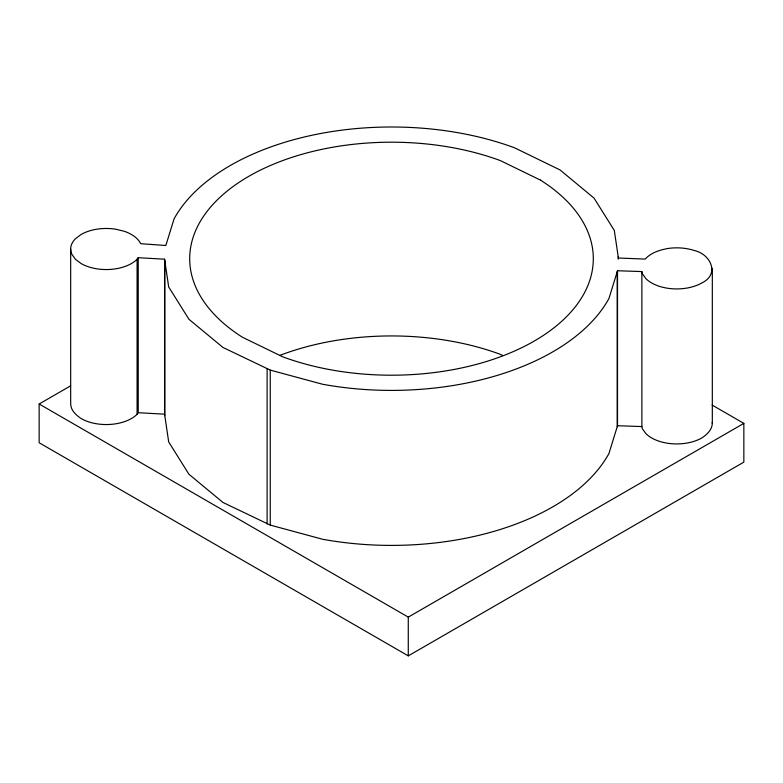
<?xml version="1.0" encoding="UTF-8"?>
<svg xmlns="http://www.w3.org/2000/svg" width="783" height="783" viewBox="0 0 783 783"><rect width="100%" height="100%" fill="white"/><g stroke="black" fill="none" stroke-linecap="round" stroke-linejoin="round"><path stroke-width="1.17" d="M137.084 259.29A35.597 20.554 0 0 1 81.099 263.538L75.442 259.29L71.889 254.328A35.597 20.554 0 0 1 75.442 238.737L81.099 234.479A35.597 20.554 0 0 1 115.473 229.165L124.057 231.22A35.597 20.554 0 0 1 140.646 243.689L165.839 245.5L174.071 218.849A228.117 131.701 0 0 1 514.451 147.762L559.992 169.911L594.052 198.119L614.312 230.447L618.394 258.008L645.212 259.085C650.839 252.733 659.433 250.129 667.527 248.534A35.597 20.554 0 0 1 694.531 250.589C710.426 254.142 720.223 274.109 701.901 282.917A35.597 20.554 0 0 1 645.916 278.66L642.354 273.707L641.874 271.574L617.523 270.742L608.929 298.548A228.117 131.701 0 0 1 322.469 384.228L270.243 370.095L223.008 347.486L188.948 319.278L168.688 286.95L164.577 259.193L138.229 257.705L137.084 259.29L137.084 414.285A35.597 20.554 0 0 1 81.099 418.533C76.039 415.078 70.94 410.644 70.676 404.008L70.676 249.014M712.324 268.383L712.324 423.378C712.06 430.014 706.961 434.457 701.901 437.912A35.597 20.554 0 0 1 645.916 433.655L642.354 428.702L641.874 426.569L641.874 271.574M617.523 270.742L617.523 425.737L608.929 453.543A228.117 131.701 0 0 1 322.469 539.223L270.243 525.09L223.008 502.48L188.948 474.273L168.688 441.945L164.577 414.187L164.577 259.193M137.084 414.285L138.229 412.7L138.229 257.705M712.119 405.065L743.85 423.378L743.85 462.127L408.276 655.87L39.15 442.757L39.15 404.008L70.587 385.853M39.15 404.008L408.276 617.121L743.85 423.378M617.523 425.737L641.874 426.569M138.229 412.7L164.577 414.187M502.422 355.355L500.259 354.308A201.799 116.501 0 0 0 280.03 355.325M712.129 422.507L712.324 423.378M618.198 256.726L618.198 259.173M617.219 271.701L617.219 426.696M408.276 617.121L408.276 655.87M270.243 370.095L270.243 525.09M267.111 368.94L267.111 523.935M164.802 260.71L164.802 415.704M540.554 180.159L500.259 160.564A201.799 116.501 0 0 0 237.171 183.633A201.799 116.501 0 0 0 242.446 337.238L282.741 356.833A201.799 116.501 0 0 0 545.829 333.764A201.799 116.501 0 0 0 540.554 180.159"/></g></svg>
